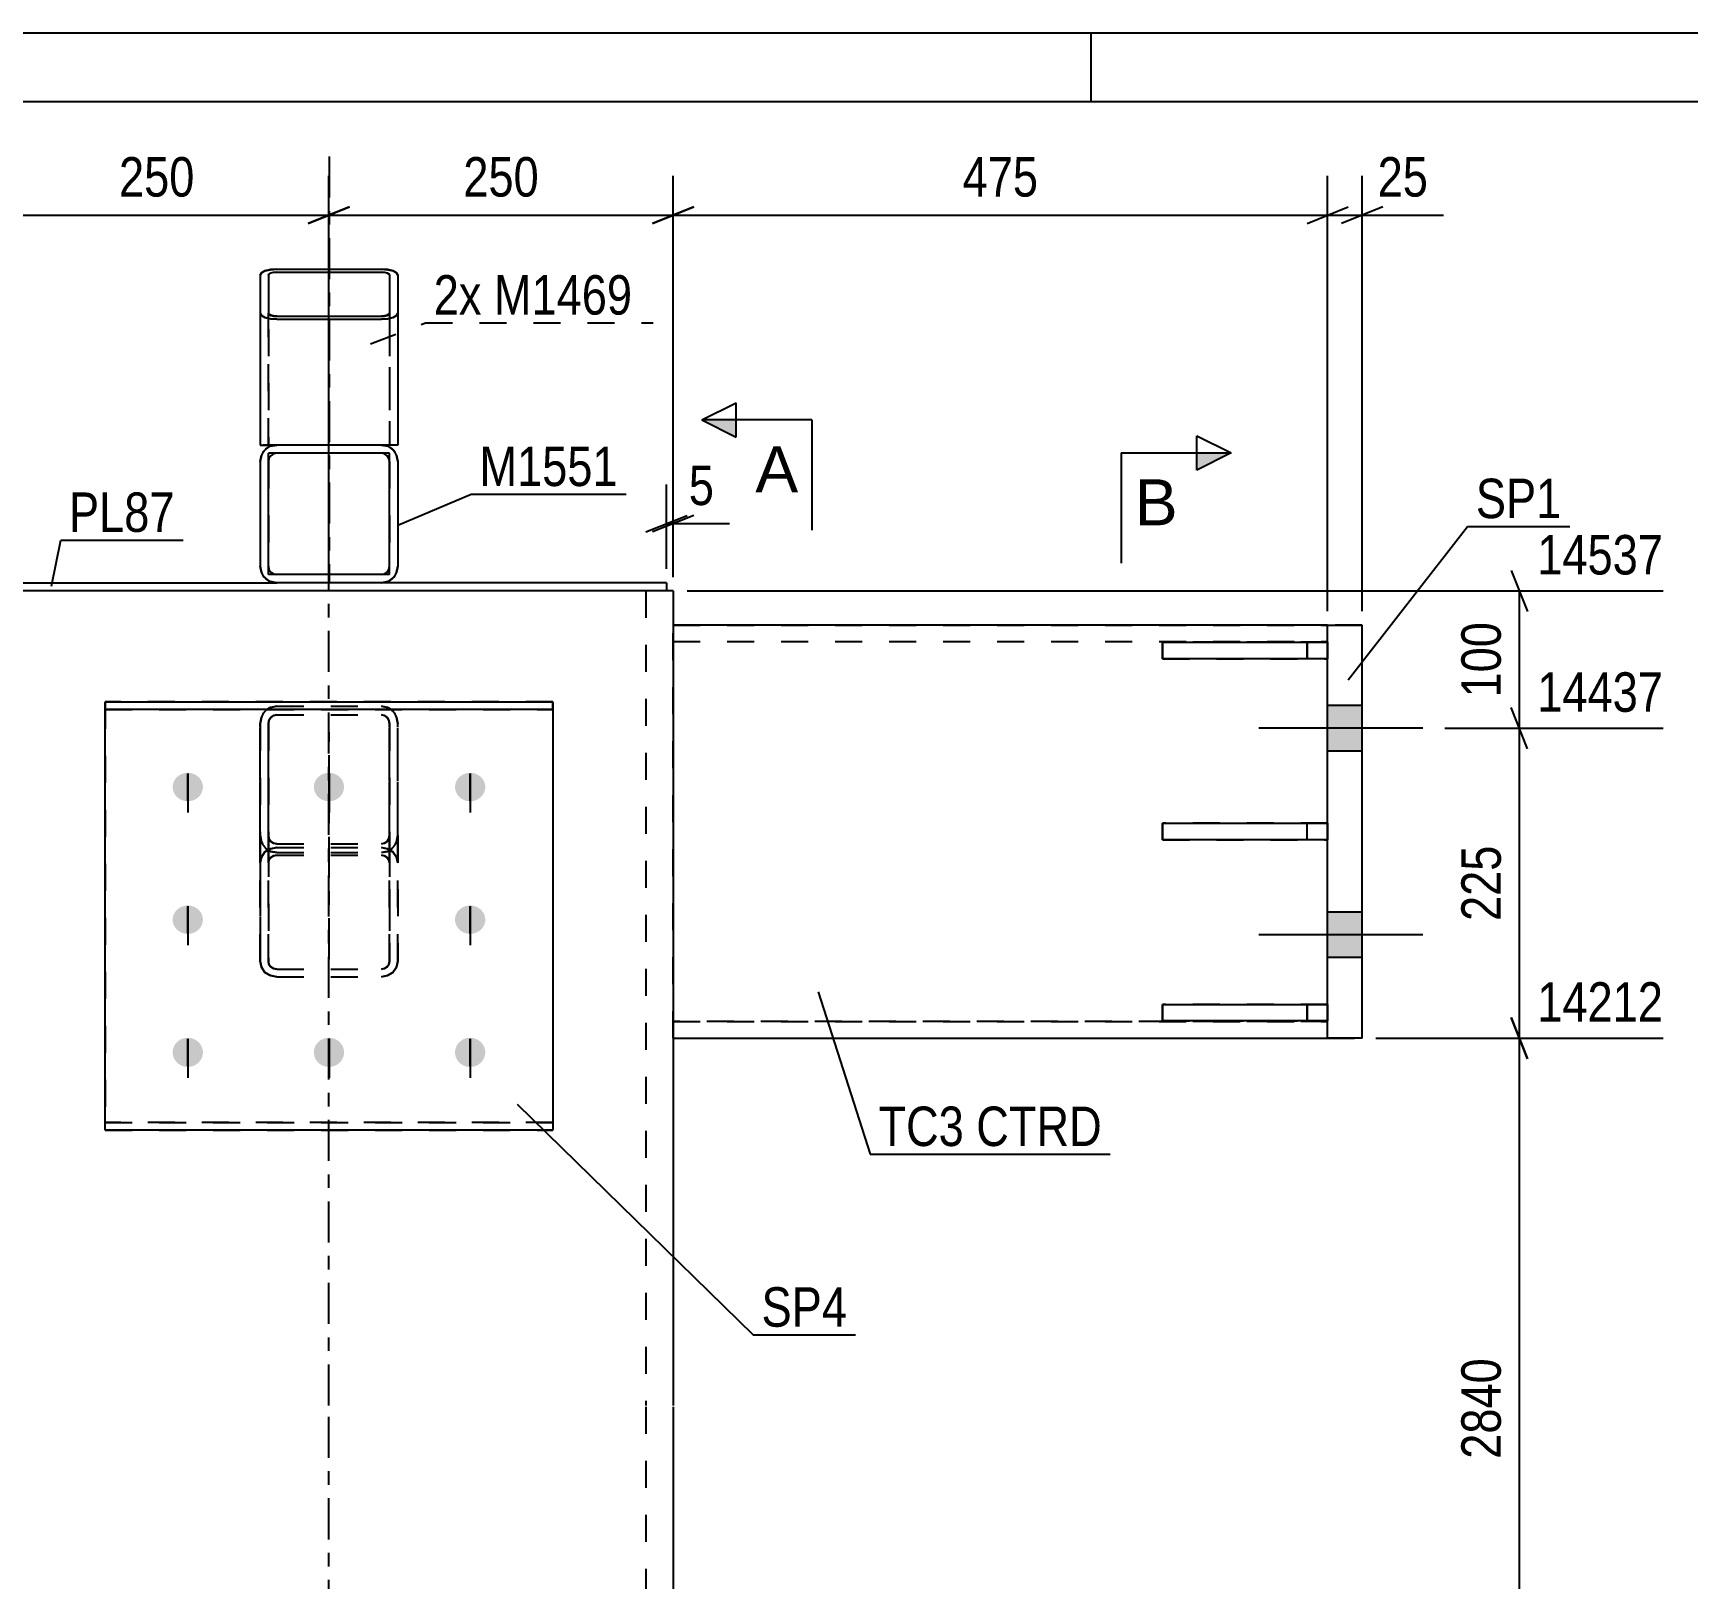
# Model space of a CAD drawing. Header units: millimetres. Extents: x 0 to 594, y 0 to 420.
# Drawn here: x 97.2 to 217.3, y 307.8 to 420 of the extents above; entities that cross this region are included whole.
import ezdxf

# ---------------------------------------------------------------- set-up
doc = ezdxf.new("R2010")
doc.units = ezdxf.units.MM
doc.linetypes.add('DXK_LINE_DOT2', pattern=[3.9198, 1.9599, -1.9599])
doc.linetypes.add('DXK_LINE_DOT3', pattern=[5.9187, 2.979, -0.9799, 0.9799, -0.9799])
doc.styles.add('Arial', font='arial.ttf', dxfattribs={"height": 0.2})
doc.styles.add('Arial Narrow', font='ARIALN.TTF', dxfattribs={"height": 0.2})

# ---------------------------------------------------------------- blocks, each defined once
blk = doc.blocks.new('Unknown-682013357-1131 - 22569')
at = {"color": 5, "linetype": 'Continuous'}
for p, q in [((594, 420), (0, 420)), ((174, 415), (174, 420)), ((589, 415), (5, 415))]:
    blk.add_line(p, q, dxfattribs=at)
blk = doc.blocks.new('Part-682013357-16520 - 4039')
at = {"color": 7, "linetype": 'DXK_LINE_DOT3'}
blk.add_line((118.68, 411.04), (118.68, 380.09), dxfattribs=at)
at = {"color": 7, "linetype": 'DXK_LINE_DOT2'}
for p, q in [((113.68, 402.42), (113.77, 402.59)), ((113.77, 402.59), (114.03, 402.73)), ((114.03, 402.73), (114.42, 402.82)), ((114.32, 402.5), (114.28, 402.42)), ((114.45, 402.57), (114.32, 402.5)), ((114.42, 402.82), (114.88, 402.86)), ((114.65, 402.62), (114.45, 402.57)), ((114.88, 402.64), (114.65, 402.62)), ((114.88, 402.86), (122.48, 402.86)), ((114.88, 402.64), (122.48, 402.64)), ((122.48, 402.86), (122.94, 402.82)), ((122.71, 402.62), (122.48, 402.64)), ((122.9, 402.57), (122.71, 402.62)), ((123.03, 402.5), (122.9, 402.57)), ((122.94, 402.82), (123.33, 402.73)), ((123.08, 402.42), (123.03, 402.5)), ((123.33, 402.73), (123.59, 402.59)), ((123.59, 402.59), (123.68, 402.42)), ((113.68, 402.42), (113.68, 390.09)), ((114.28, 402.42), (114.28, 390.09)), ((123.08, 402.42), (123.08, 390.09)), ((123.68, 402.42), (123.68, 390.09)), ((113.77, 399.49), (113.68, 399.65)), ((114.03, 399.35), (113.77, 399.49)), ((114.42, 399.25), (114.03, 399.35)), ((114.28, 399.65), (114.32, 399.57)), ((114.32, 399.57), (114.45, 399.5)), ((114.88, 399.22), (114.42, 399.25)), ((114.45, 399.5), (114.65, 399.45)), ((114.65, 399.45), (114.88, 399.44)), ((114.88, 399.44), (122.48, 399.44)), ((114.88, 399.22), (122.48, 399.22)), ((122.48, 399.44), (122.71, 399.45)), ((122.94, 399.25), (122.48, 399.22)), ((122.71, 399.45), (122.9, 399.5)), ((122.9, 399.5), (123.03, 399.57)), ((123.33, 399.35), (122.94, 399.25)), ((123.03, 399.57), (123.08, 399.65)), ((123.59, 399.49), (123.33, 399.35)), ((123.68, 399.65), (123.59, 399.49)), ((123.68, 390.09), (113.68, 390.09))]:
    blk.add_line(p, q, dxfattribs=at)
blk = doc.blocks.new('Bolt-682013357-4046 - 4039')
at = {"color": 1, "linetype": 'DXK_LINE_DOT2'}
for p, q in [((108.43, 364.26), (108.43, 367.1)), ((118.68, 364.26), (118.68, 367.1)), ((128.93, 364.26), (128.93, 367.1)), ((108.43, 354.63), (108.43, 357.47)), ((128.93, 354.63), (128.93, 357.47)), ((108.43, 345), (108.43, 347.84)), ((118.68, 345), (118.68, 347.84)), ((128.93, 345), (128.93, 347.84))]:
    blk.add_line(p, q, dxfattribs=at)
blk = doc.blocks.new('Bolt-682013357-4049 - 4039')
at = {"linetype": 'Continuous'}
for points in [[(191.18, 371.17), (191.18, 367.87), (193.68, 367.87), (193.68, 371.17)], [(191.18, 371.17), (191.18, 367.87), (193.68, 367.87), (193.68, 371.17)], [(191.18, 356.17), (191.18, 352.87), (193.68, 352.87), (193.68, 356.17)], [(191.18, 356.17), (191.18, 352.87), (193.68, 352.87), (193.68, 356.17)]]:
    blk.add_hatch(color=1, dxfattribs=at).paths.add_polyline_path(points)
at = {"color": 1, "linetype": 'Continuous'}
for p, q in [((193.68, 371.17), (191.18, 371.17)), ((193.68, 371.17), (191.18, 371.17)), ((198.08, 369.52), (186.18, 369.52)), ((198.08, 369.52), (186.18, 369.52)), ((193.68, 367.87), (191.18, 367.87)), ((193.68, 367.87), (191.18, 367.87)), ((193.68, 356.17), (191.18, 356.17)), ((193.68, 356.17), (191.18, 356.17)), ((198.08, 354.52), (186.18, 354.52)), ((198.08, 354.52), (186.18, 354.52)), ((193.68, 352.87), (191.18, 352.87)), ((193.68, 352.87), (191.18, 352.87))]:
    blk.add_line(p, q, dxfattribs=at)
blk = doc.blocks.new('Part-682013357-4107 - 4039')
at = {"color": 2, "linetype": 'Continuous'}
for p, q in [((94.17, 380.09), (114.88, 380.09)), ((94.17, 380.09), (94.17, 379.49)), ((143.17, 380.09), (122.48, 380.09)), ((143.17, 380.09), (143.17, 379.49)), ((94.17, 379.49), (95.85, 379.49)), ((143.17, 379.49), (141.5, 379.49))]:
    blk.add_line(p, q, dxfattribs=at)
at = {"color": 7, "linetype": 'DXK_LINE_DOT2'}
for p, q in [((122.48, 380.09), (114.88, 380.09)), ((141.5, 379.49), (95.85, 379.49))]:
    blk.add_line(p, q, dxfattribs=at)
blk = doc.blocks.new('Part-682013357-4067 - 4039')
at = {"color": 7, "linetype": 'DXK_LINE_DOT3'}
for p, q in [((118.67, 320.35), (118.67, 389.49)), ((118.67, 215.93), (118.67, 320.25))]:
    blk.add_line(p, q, dxfattribs=at)
at = {"color": 2, "linetype": 'Continuous'}
for p, q in [((141.5, 379.49), (95.85, 379.49)), ((143.67, 379.49), (143.17, 379.49)), ((143.67, 379.49), (143.67, 320.35)), ((143.67, 320.25), (143.67, 215.93))]:
    blk.add_line(p, q, dxfattribs=at)
at = {"color": 7, "linetype": 'DXK_LINE_DOT2'}
for p, q in [((143.17, 379.49), (141.09, 379.49)), ((141.67, 379.49), (141.67, 320.35)), ((141.67, 320.25), (141.67, 215.93))]:
    blk.add_line(p, q, dxfattribs=at)
blk = doc.blocks.new('Part-682013357-4085 - 4039')
at = {"color": 7, "linetype": 'DXK_LINE_DOT2'}
for p, q in [((191.18, 349.47), (179.18, 349.47)), ((179.18, 349.47), (179.18, 348.27)), ((189.68, 349.47), (189.68, 348.27)), ((191.18, 348.27), (191.18, 349.47)), ((179.18, 348.27), (191.18, 348.27))]:
    blk.add_line(p, q, dxfattribs=at)
blk = doc.blocks.new('Part-682013357-4086 - 4039')
at = {"color": 7, "linetype": 'DXK_LINE_DOT2'}
for p, q in [((191.18, 375.77), (179.18, 375.77)), ((179.18, 375.77), (179.18, 374.57)), ((189.68, 375.77), (189.68, 374.57)), ((191.18, 374.57), (191.18, 375.77)), ((179.18, 374.57), (191.18, 374.57))]:
    blk.add_line(p, q, dxfattribs=at)
blk = doc.blocks.new('Part-682013357-4087 - 4039')
at = {"color": 7, "linetype": 'DXK_LINE_DOT2'}
for p, q in [((191.18, 362.62), (179.18, 362.62)), ((179.18, 362.62), (179.18, 361.42)), ((189.68, 361.42), (189.68, 362.62)), ((191.18, 361.42), (191.18, 362.62)), ((179.18, 361.42), (191.18, 361.42))]:
    blk.add_line(p, q, dxfattribs=at)
blk = doc.blocks.new('Part-682013357-4088 - 4039')
at = {"color": 2, "linetype": 'Continuous'}
for p, q in [((179.18, 349.47), (191.18, 349.47)), ((179.18, 348.27), (179.18, 349.47)), ((191.18, 349.47), (191.18, 348.27)), ((191.18, 348.27), (179.18, 348.27))]:
    blk.add_line(p, q, dxfattribs=at)
at = {"color": 7, "linetype": 'DXK_LINE_DOT2'}
blk.add_line((189.68, 348.27), (189.68, 349.47), dxfattribs=at)
blk = doc.blocks.new('Part-682013357-4089 - 4039')
at = {"color": 2, "linetype": 'Continuous'}
for p, q in [((179.18, 375.77), (191.18, 375.77)), ((179.18, 374.57), (179.18, 375.77)), ((191.18, 375.77), (191.18, 374.57)), ((191.18, 374.57), (179.18, 374.57))]:
    blk.add_line(p, q, dxfattribs=at)
at = {"color": 7, "linetype": 'DXK_LINE_DOT2'}
blk.add_line((189.68, 374.57), (189.68, 375.77), dxfattribs=at)
blk = doc.blocks.new('Part-682013357-4090 - 4039')
at = {"color": 2, "linetype": 'Continuous'}
for p, q in [((179.18, 362.62), (191.18, 362.62)), ((179.18, 361.42), (179.18, 362.62)), ((191.18, 362.62), (191.18, 361.42)), ((191.18, 361.42), (179.18, 361.42))]:
    blk.add_line(p, q, dxfattribs=at)
at = {"color": 7, "linetype": 'DXK_LINE_DOT2'}
blk.add_line((189.68, 361.42), (189.68, 362.62), dxfattribs=at)
blk = doc.blocks.new('Part-682013357-4142 - 4039')
at = {"color": 2, "linetype": 'Continuous'}
for p, q in [((191.18, 347.02), (191.18, 377.02)), ((191.18, 377.02), (193.68, 377.02)), ((193.68, 347.02), (193.68, 377.02)), ((193.68, 347.02), (191.18, 347.02)), ((191.18, 347.02), (191.18, 347.02)), ((193.68, 347.02), (193.68, 347.02))]:
    blk.add_line(p, q, dxfattribs=at)
at = {"color": 7, "linetype": 'DXK_LINE_DOT2'}
for p, q in [((193.68, 377.02), (191.18, 377.02)), ((191.18, 347.02), (193.68, 347.02)), ((191.18, 347.02), (191.18, 347.02)), ((193.68, 347.02), (193.68, 347.02))]:
    blk.add_line(p, q, dxfattribs=at)
blk = doc.blocks.new('Part-682013357-4100 - 4039')
at = {"color": 7, "linetype": 'DXK_LINE_DOT2'}
for p, q in [((134.93, 371.44), (102.43, 371.44)), ((102.43, 371.44), (102.43, 370.89)), ((102.43, 371.44), (102.43, 340.35)), ((134.93, 370.89), (134.93, 371.44)), ((134.93, 371.44), (134.93, 340.35)), ((102.43, 370.89), (134.93, 370.89)), ((102.43, 340.9), (134.93, 340.9)), ((102.43, 340.35), (134.93, 340.35))]:
    blk.add_line(p, q, dxfattribs=at)
blk = doc.blocks.new('Part-682013357-4102 - 4039')
at = {"color": 7, "linetype": 'DXK_LINE_DOT2'}
for p, q in [((113.77, 370.34), (113.68, 369.85)), ((114.28, 369.85), (114.32, 370.09)), ((114.32, 370.09), (114.45, 370.3)), ((114.88, 371.13), (114.42, 371.03)), ((114.45, 370.3), (114.65, 370.44)), ((114.65, 370.44), (114.88, 370.49)), ((114.88, 371.13), (122.48, 371.13)), ((114.88, 370.49), (122.48, 370.49)), ((122.93, 371.03), (122.48, 371.13)), ((122.48, 370.49), (122.71, 370.44)), ((122.71, 370.44), (122.9, 370.3)), ((122.9, 370.3), (123.03, 370.09)), ((123.03, 370.09), (123.08, 369.85)), ((123.68, 369.85), (123.58, 370.34)), ((113.68, 359.74), (113.68, 369.85)), ((113.68, 369.85), (113.68, 361.76)), ((114.28, 360.69), (114.28, 369.85)), ((114.28, 361.76), (114.28, 369.85)), ((123.08, 361.76), (123.08, 369.85)), ((123.08, 361.76), (123.08, 369.85)), ((123.68, 359.74), (123.68, 369.85)), ((123.68, 361.76), (123.68, 369.85)), ((113.68, 361.76), (113.68, 352.6)), ((113.68, 361.76), (113.77, 361.27)), ((114.28, 352.6), (114.28, 361.76)), ((114.32, 361.52), (114.28, 361.76)), ((123.08, 361.76), (123.03, 361.52)), ((123.08, 361.76), (123.08, 352.6)), ((123.08, 352.6), (123.08, 361.76)), ((123.58, 361.27), (123.68, 361.76)), ((123.68, 352.6), (123.68, 361.76)), ((113.77, 360.17), (114.03, 360.54)), ((114.03, 360.54), (114.42, 360.78)), ((114.28, 360.69), (114.28, 352.6)), ((114.45, 361.31), (114.32, 361.52)), ((114.42, 360.78), (114.88, 360.87)), ((114.42, 360.58), (114.88, 360.49)), ((114.65, 361.17), (114.45, 361.31)), ((114.88, 361.12), (114.65, 361.17)), ((114.88, 361.12), (122.48, 361.12)), ((114.88, 360.87), (122.48, 360.87)), ((114.88, 360.49), (122.48, 360.49)), ((122.71, 361.17), (122.48, 361.12)), ((122.48, 360.87), (122.93, 360.78)), ((122.48, 360.49), (122.93, 360.58)), ((122.9, 361.31), (122.71, 361.17)), ((123.03, 361.52), (122.9, 361.31)), ((122.93, 360.78), (123.32, 360.54)), ((123.32, 360.54), (123.58, 360.17)), ((113.68, 359.74), (113.77, 360.17)), ((113.68, 352.6), (113.68, 359.74)), ((114.32, 359.95), (114.28, 359.74)), ((114.45, 360.14), (114.32, 359.95)), ((114.65, 360.26), (114.45, 360.14)), ((114.88, 360.3), (114.65, 360.26)), ((114.88, 360.3), (122.48, 360.3)), ((122.71, 360.26), (122.48, 360.3)), ((122.9, 360.14), (122.71, 360.26)), ((123.03, 359.95), (122.9, 360.14)), ((123.08, 359.74), (123.03, 359.95)), ((123.58, 360.17), (123.68, 359.74)), ((123.68, 352.6), (123.68, 359.74)), ((113.77, 352.17), (113.68, 352.6)), ((114.03, 351.8), (113.77, 352.17)), ((114.28, 352.6), (114.32, 352.38)), ((114.32, 352.38), (114.45, 352.2)), ((114.45, 352.2), (114.65, 352.08)), ((114.65, 352.08), (114.88, 352.03)), ((114.88, 352.03), (122.48, 352.03)), ((122.48, 352.03), (122.71, 352.08)), ((122.71, 352.08), (122.9, 352.2)), ((122.9, 352.2), (123.03, 352.38)), ((123.03, 352.38), (123.08, 352.6)), ((123.58, 352.17), (123.32, 351.8)), ((123.68, 352.6), (123.58, 352.17)), ((114.42, 351.56), (114.03, 351.8)), ((114.88, 351.47), (114.42, 351.56)), ((114.88, 351.47), (122.48, 351.47)), ((122.93, 351.56), (122.48, 351.47)), ((123.32, 351.8), (122.93, 351.56))]:
    blk.add_line(p, q, dxfattribs=at)
at = {"color": 7, "linetype": 'DXK_LINE_DOT3'}
blk.add_line((118.68, 352.75), (118.68, 369.23), dxfattribs=at)
at = {"color": 7, "linetype": 'DXK_LINE_DOT2'}
for centre, start, end in [((114.93, 369.9), 114.3199, 159.2417), ((122.42, 369.9), 20.7583, 65.68), ((114.93, 361.71), 200.7583, 245.68), ((122.42, 361.71), 294.3199, 339.2417)]:
    blk.add_arc(centre, 1.24, start, end, dxfattribs=at)
blk = doc.blocks.new('Part-682013357-16522 - 4039')
at = {"color": 2, "linetype": 'Continuous'}
for p, q in [((113.77, 389.35), (113.68, 388.89)), ((114.88, 390.09), (114.42, 390)), ((122.48, 390.09), (114.88, 390.09)), ((122.94, 390), (122.48, 390.09)), ((123.68, 388.89), (123.59, 389.35)), ((113.68, 388.89), (113.68, 381.29)), ((123.68, 388.89), (123.68, 381.29)), ((113.68, 381.29), (113.77, 380.83)), ((123.59, 380.83), (123.68, 381.29)), ((114.42, 380.18), (114.88, 380.09)), ((122.48, 380.09), (114.88, 380.09)), ((122.48, 380.09), (122.94, 380.18))]:
    blk.add_line(p, q, dxfattribs=at)
at = {"color": 7, "linetype": 'DXK_LINE_DOT2'}
for p, q in [((113.68, 388.89), (113.77, 389.35)), ((114.45, 389.31), (114.32, 389.12)), ((114.42, 390), (114.88, 390.09)), ((114.65, 389.44), (114.45, 389.31)), ((114.88, 389.49), (114.65, 389.44)), ((122.48, 389.49), (114.88, 389.49)), ((122.48, 390.09), (122.94, 390)), ((122.71, 389.44), (122.48, 389.49)), ((122.9, 389.31), (122.71, 389.44)), ((123.03, 389.12), (122.9, 389.31)), ((123.59, 389.35), (123.68, 388.89)), ((114.32, 389.12), (114.28, 388.89)), ((114.28, 388.89), (114.28, 381.29)), ((123.08, 388.89), (123.03, 389.12)), ((123.08, 388.89), (123.08, 381.29)), ((113.77, 380.83), (113.68, 381.29)), ((114.28, 381.29), (114.32, 381.06)), ((114.32, 381.06), (114.45, 380.86)), ((114.45, 380.86), (114.65, 380.73)), ((122.71, 380.73), (122.9, 380.86)), ((122.9, 380.86), (123.03, 381.06)), ((123.03, 381.06), (123.08, 381.29)), ((123.68, 381.29), (123.59, 380.83)), ((114.88, 380.09), (114.42, 380.18)), ((114.65, 380.73), (114.88, 380.69)), ((122.48, 380.69), (114.88, 380.69)), ((122.48, 380.69), (122.71, 380.73)), ((122.94, 380.18), (122.48, 380.09))]:
    blk.add_line(p, q, dxfattribs=at)
at = {"color": 7, "linetype": 'DXK_LINE_DOT3'}
blk.add_line((118.68, 385.09), (118.68, 385.09), dxfattribs=at)
at = {"color": 2, "linetype": 'Continuous'}
for centre, start, end in [((114.88, 388.89), 112.5, 157.5), ((122.48, 388.89), 22.5, 67.5), ((114.88, 381.29), 202.5, 247.5), ((122.48, 381.29), 292.5, 337.5)]:
    blk.add_arc(centre, 1.2, start, end, dxfattribs=at)
at = {"color": 7, "linetype": 'DXK_LINE_DOT2'}
for centre, start, end in [((114.88, 388.89), 112.5, 157.5), ((122.48, 388.89), 22.5, 67.5), ((114.88, 381.29), 202.5, 247.5), ((122.48, 381.29), 292.5, 337.5)]:
    blk.add_arc(centre, 1.2, start, end, dxfattribs=at)
blk = doc.blocks.new('Part-682013357-4216 - 4039')
at = {"color": 2, "linetype": 'Continuous'}
for p, q in [((191.18, 377.02), (143.67, 377.02)), ((143.67, 347.02), (191.18, 347.02))]:
    blk.add_line(p, q, dxfattribs=at)
at = {"color": 7, "linetype": 'DXK_LINE_DOT2'}
for p, q in [((143.67, 347.02), (143.67, 377.02)), ((143.67, 377.02), (191.18, 377.02)), ((191.18, 347.02), (191.18, 377.02)), ((143.67, 375.82), (191.18, 375.82)), ((143.67, 375.82), (191.18, 375.82)), ((143.67, 348.22), (191.18, 348.22)), ((191.18, 348.22), (143.67, 348.22)), ((143.67, 347.02), (143.67, 347.02)), ((143.67, 347.02), (191.18, 347.02)), ((191.18, 347.02), (191.18, 347.02))]:
    blk.add_line(p, q, dxfattribs=at)
blk = doc.blocks.new('Part-682013357-4241 - 4039')
at = {"color": 7, "linetype": 'DXK_LINE_DOT2'}
for p, q in [((113.68, 369.85), (113.77, 370.34)), ((114.32, 370.1), (114.28, 369.85)), ((114.45, 370.3), (114.32, 370.1)), ((114.42, 371.03), (114.88, 371.13)), ((114.65, 370.44), (114.45, 370.3)), ((114.88, 370.49), (114.65, 370.44)), ((114.88, 371.13), (122.48, 371.13)), ((114.88, 370.49), (122.48, 370.49)), ((122.48, 371.13), (122.93, 371.03)), ((122.7, 370.44), (122.48, 370.49)), ((122.9, 370.3), (122.7, 370.44)), ((123.03, 370.1), (122.9, 370.3)), ((123.08, 369.85), (123.03, 370.1)), ((123.58, 370.34), (123.68, 369.85)), ((113.68, 361.76), (113.68, 369.85)), ((113.68, 369.85), (113.68, 359.74)), ((114.28, 369.85), (114.28, 360.69)), ((114.28, 359.74), (114.28, 369.85)), ((123.08, 369.85), (123.08, 360.69)), ((123.08, 359.74), (123.08, 369.85)), ((123.68, 361.76), (123.68, 369.85)), ((123.68, 359.74), (123.68, 369.85)), ((113.68, 352.6), (113.68, 361.76)), ((113.77, 361.28), (113.68, 361.76)), ((114.28, 361.76), (114.32, 361.52)), ((123.03, 361.52), (123.08, 361.76)), ((123.68, 361.76), (123.58, 361.28)), ((123.68, 361.76), (123.68, 352.6)), ((114.03, 360.54), (113.77, 360.17)), ((114.42, 360.78), (114.03, 360.54)), ((114.28, 360.69), (114.28, 352.6)), ((114.32, 361.52), (114.45, 361.31)), ((114.88, 360.87), (114.42, 360.78)), ((114.88, 360.49), (114.42, 360.58)), ((114.45, 361.31), (114.65, 361.17)), ((114.65, 361.17), (114.88, 361.13)), ((114.88, 361.13), (122.48, 361.13)), ((114.88, 360.87), (122.48, 360.87)), ((114.88, 360.49), (122.48, 360.49)), ((122.48, 361.13), (122.7, 361.17)), ((122.93, 360.78), (122.48, 360.87)), ((122.93, 360.58), (122.48, 360.49)), ((122.7, 361.17), (122.9, 361.31)), ((122.9, 361.31), (123.03, 361.52)), ((123.32, 360.54), (122.93, 360.78)), ((123.08, 360.69), (123.08, 352.6)), ((123.58, 360.17), (123.32, 360.54)), ((113.77, 360.17), (113.68, 359.74)), ((113.68, 359.74), (113.68, 352.6)), ((114.28, 359.74), (114.32, 359.96)), ((114.28, 352.6), (114.28, 359.74)), ((114.32, 359.96), (114.45, 360.14)), ((114.45, 360.14), (114.65, 360.26)), ((114.65, 360.26), (114.88, 360.3)), ((114.88, 360.3), (122.48, 360.3)), ((122.48, 360.3), (122.7, 360.26)), ((122.7, 360.26), (122.9, 360.14)), ((122.9, 360.14), (123.03, 359.96)), ((123.03, 359.96), (123.08, 359.74)), ((123.08, 352.6), (123.08, 359.74)), ((123.68, 359.74), (123.58, 360.17)), ((123.68, 352.6), (123.68, 359.74)), ((113.68, 352.6), (113.77, 352.17)), ((113.77, 352.17), (114.03, 351.8)), ((114.32, 352.38), (114.28, 352.6)), ((114.45, 352.2), (114.32, 352.38)), ((114.65, 352.08), (114.45, 352.2)), ((114.88, 352.04), (114.65, 352.08)), ((114.88, 352.04), (122.48, 352.04)), ((122.7, 352.08), (122.48, 352.04)), ((122.9, 352.2), (122.7, 352.08)), ((123.03, 352.38), (122.9, 352.2)), ((123.08, 352.6), (123.03, 352.38)), ((123.32, 351.8), (123.58, 352.17)), ((123.58, 352.17), (123.68, 352.6)), ((114.03, 351.8), (114.42, 351.56)), ((114.42, 351.56), (114.88, 351.47)), ((114.88, 351.47), (122.48, 351.47)), ((122.48, 351.47), (122.93, 351.56)), ((122.93, 351.56), (123.32, 351.8))]:
    blk.add_line(p, q, dxfattribs=at)
for centre, start, end in [((114.93, 369.9), 114.32, 159.2417), ((122.42, 369.9), 20.7583, 65.6801), ((114.93, 361.72), 200.7583, 245.6801), ((122.42, 361.72), 294.32, 339.2417)]:
    blk.add_arc(centre, 1.24, start, end, dxfattribs=at)
blk = doc.blocks.new('Part-682013357-4259 - 4039')
at = {"color": 2, "linetype": 'Continuous'}
for p, q in [((102.43, 371.44), (134.93, 371.44)), ((102.43, 370.89), (102.43, 371.44)), ((134.93, 371.44), (134.93, 370.89)), ((134.93, 370.89), (102.43, 370.89)), ((102.43, 340.35), (102.43, 370.89)), ((134.93, 370.89), (134.93, 340.35)), ((134.93, 340.35), (102.43, 340.35))]:
    blk.add_line(p, q, dxfattribs=at)
at = {"color": 7, "linetype": 'DXK_LINE_DOT2'}
blk.add_line((134.93, 340.9), (102.43, 340.9), dxfattribs=at)
blk = doc.blocks.new('Bolt-682013357-4260 - 4039')
at = {"linetype": 'Continuous'}
for points in [[(108.43, 366.29), (108.65, 366.27), (108.87, 366.2), (109.07, 366.09), (109.24, 365.95), (109.38, 365.77), (109.47, 365.57), (109.52, 365.36), (109.52, 365.15), (109.47, 364.94), (109.38, 364.74), (109.24, 364.56), (109.07, 364.42), (108.87, 364.31), (108.65, 364.24), (108.43, 364.22), (108.2, 364.24), (107.98, 364.31), (107.78, 364.42), (107.61, 364.56), (107.47, 364.74), (107.38, 364.94), (107.33, 365.15), (107.33, 365.36), (107.38, 365.57), (107.47, 365.77), (107.61, 365.95), (107.78, 366.09), (107.98, 366.2), (108.2, 366.27)], [(118.68, 366.29), (118.9, 366.27), (119.12, 366.2), (119.32, 366.09), (119.49, 365.95), (119.63, 365.77), (119.72, 365.57), (119.77, 365.36), (119.77, 365.15), (119.72, 364.94), (119.63, 364.74), (119.49, 364.56), (119.32, 364.42), (119.12, 364.31), (118.9, 364.24), (118.68, 364.22), (118.45, 364.24), (118.23, 364.31), (118.03, 364.42), (117.86, 364.56), (117.72, 364.74), (117.63, 364.94), (117.58, 365.15), (117.58, 365.36), (117.63, 365.57), (117.72, 365.77), (117.86, 365.95), (118.03, 366.09), (118.23, 366.2), (118.45, 366.27)], [(128.93, 366.29), (129.15, 366.27), (129.37, 366.2), (129.57, 366.09), (129.74, 365.95), (129.88, 365.77), (129.97, 365.57), (130.02, 365.36), (130.02, 365.15), (129.97, 364.94), (129.88, 364.74), (129.74, 364.56), (129.57, 364.42), (129.37, 364.31), (129.15, 364.24), (128.93, 364.22), (128.7, 364.24), (128.48, 364.31), (128.28, 364.42), (128.11, 364.56), (127.97, 364.74), (127.88, 364.94), (127.83, 365.15), (127.83, 365.36), (127.88, 365.57), (127.97, 365.77), (128.11, 365.95), (128.28, 366.09), (128.48, 366.2), (128.7, 366.27)], [(108.43, 356.66), (108.65, 356.63), (108.87, 356.57), (109.07, 356.46), (109.24, 356.31), (109.38, 356.14), (109.47, 355.94), (109.52, 355.73), (109.52, 355.51), (109.47, 355.3), (109.38, 355.11), (109.24, 354.93), (109.07, 354.79), (108.87, 354.68), (108.65, 354.61), (108.43, 354.59), (108.2, 354.61), (107.98, 354.68), (107.78, 354.79), (107.61, 354.93), (107.47, 355.11), (107.38, 355.3), (107.33, 355.51), (107.33, 355.73), (107.38, 355.94), (107.47, 356.14), (107.61, 356.31), (107.78, 356.46), (107.98, 356.57), (108.2, 356.63)], [(128.93, 356.66), (129.15, 356.63), (129.37, 356.57), (129.57, 356.46), (129.74, 356.31), (129.88, 356.14), (129.97, 355.94), (130.02, 355.73), (130.02, 355.51), (129.97, 355.3), (129.88, 355.11), (129.74, 354.93), (129.57, 354.79), (129.37, 354.68), (129.15, 354.61), (128.93, 354.59), (128.7, 354.61), (128.48, 354.68), (128.28, 354.79), (128.11, 354.93), (127.97, 355.11), (127.88, 355.3), (127.83, 355.51), (127.83, 355.73), (127.88, 355.94), (127.97, 356.14), (128.11, 356.31), (128.28, 356.46), (128.48, 356.57), (128.7, 356.63)], [(108.43, 347.05), (108.65, 347.03), (108.87, 346.96), (109.07, 346.85), (109.24, 346.7), (109.38, 346.52), (109.47, 346.32), (109.52, 346.1), (109.52, 345.88), (109.47, 345.66), (109.38, 345.46), (109.24, 345.28), (109.07, 345.13), (108.87, 345.02), (108.65, 344.95), (108.43, 344.93), (108.2, 344.95), (107.98, 345.02), (107.78, 345.13), (107.61, 345.28), (107.47, 345.46), (107.38, 345.66), (107.33, 345.88), (107.33, 346.1), (107.38, 346.32), (107.47, 346.52), (107.61, 346.7), (107.78, 346.85), (107.98, 346.96), (108.2, 347.03)], [(118.68, 347.05), (118.9, 347.03), (119.12, 346.96), (119.32, 346.85), (119.49, 346.7), (119.63, 346.52), (119.72, 346.32), (119.77, 346.1), (119.77, 345.88), (119.72, 345.66), (119.63, 345.46), (119.49, 345.28), (119.32, 345.13), (119.12, 345.02), (118.9, 344.95), (118.68, 344.93), (118.45, 344.95), (118.23, 345.02), (118.03, 345.13), (117.86, 345.28), (117.72, 345.46), (117.63, 345.66), (117.58, 345.88), (117.58, 346.1), (117.63, 346.32), (117.72, 346.52), (117.86, 346.7), (118.03, 346.85), (118.23, 346.96), (118.45, 347.03)], [(128.93, 347.05), (129.15, 347.03), (129.37, 346.96), (129.57, 346.85), (129.74, 346.7), (129.88, 346.52), (129.97, 346.32), (130.02, 346.1), (130.02, 345.88), (129.97, 345.66), (129.88, 345.46), (129.74, 345.28), (129.57, 345.13), (129.37, 345.02), (129.15, 344.95), (128.93, 344.93), (128.7, 344.95), (128.48, 345.02), (128.28, 345.13), (128.11, 345.28), (127.97, 345.46), (127.88, 345.66), (127.83, 345.88), (127.83, 346.1), (127.88, 346.32), (127.97, 346.52), (128.11, 346.7), (128.28, 346.85), (128.48, 346.96), (128.7, 347.03)]]:
    blk.add_hatch(color=1, dxfattribs=at).paths.add_polyline_path(points)
at = {"color": 1, "linetype": 'Continuous'}
for p, q in [((108.43, 366.25), (108.43, 363.41)), ((118.68, 366.25), (118.68, 363.41)), ((128.93, 366.25), (128.93, 363.41)), ((108.43, 356.61), (108.43, 353.78)), ((128.93, 356.61), (128.93, 353.78)), ((108.43, 346.98), (108.43, 344.14)), ((118.68, 346.98), (118.68, 344.14)), ((128.93, 346.98), (128.93, 344.14))]:
    blk.add_line(p, q, dxfattribs=at)
blk = doc.blocks.new('Part-682013357-16521 - 4039')
at = {"color": 2, "linetype": 'Continuous'}
for p, q in [((113.77, 402.59), (113.68, 402.43)), ((114.03, 402.73), (113.77, 402.59)), ((114.42, 402.83), (114.03, 402.73)), ((114.28, 402.43), (114.32, 402.51)), ((114.32, 402.51), (114.45, 402.58)), ((114.88, 402.86), (114.42, 402.83)), ((114.45, 402.58), (114.65, 402.63)), ((114.65, 402.63), (114.88, 402.64)), ((114.88, 402.86), (122.48, 402.86)), ((114.88, 402.64), (122.48, 402.64)), ((122.94, 402.83), (122.48, 402.86)), ((122.48, 402.64), (122.71, 402.63)), ((122.71, 402.63), (122.9, 402.58)), ((122.9, 402.58), (123.03, 402.51)), ((123.33, 402.73), (122.94, 402.83)), ((123.03, 402.51), (123.08, 402.43)), ((123.59, 402.59), (123.33, 402.73)), ((123.68, 402.43), (123.59, 402.59)), ((113.68, 402.43), (113.68, 390.09)), ((114.28, 402.43), (114.28, 399.66)), ((123.08, 402.43), (123.08, 399.66)), ((123.68, 402.43), (123.68, 390.09)), ((113.68, 399.66), (113.77, 399.49)), ((113.77, 399.49), (114.03, 399.35)), ((114.03, 399.35), (114.42, 399.26)), ((114.32, 399.58), (114.28, 399.66)), ((114.45, 399.51), (114.32, 399.58)), ((114.42, 399.26), (114.88, 399.22)), ((114.65, 399.46), (114.45, 399.51)), ((114.88, 399.44), (114.65, 399.46)), ((114.88, 399.44), (122.48, 399.44)), ((114.88, 399.22), (122.48, 399.22)), ((122.71, 399.46), (122.48, 399.44)), ((122.48, 399.22), (122.94, 399.26)), ((122.9, 399.51), (122.71, 399.46)), ((123.03, 399.58), (122.9, 399.51)), ((122.94, 399.26), (123.33, 399.35)), ((123.08, 399.66), (123.03, 399.58)), ((123.33, 399.35), (123.59, 399.49)), ((123.59, 399.49), (123.68, 399.66)), ((113.68, 390.09), (114.88, 390.09)), ((123.68, 390.09), (122.48, 390.09))]:
    blk.add_line(p, q, dxfattribs=at)
at = {"color": 7, "linetype": 'DXK_LINE_DOT2'}
for p, q in [((114.28, 390.09), (114.28, 399.66)), ((123.08, 399.66), (123.08, 390.09)), ((113.68, 390.09), (113.77, 390.09)), ((113.77, 390.09), (114.03, 390.09)), ((122.48, 390.09), (114.88, 390.09))]:
    blk.add_line(p, q, dxfattribs=at)
blk = doc.blocks.new('Part-682013357-16523 - 4039')
at = {"color": 7, "linetype": 'DXK_LINE_DOT2'}
for p, q in [((114.28, 380.69), (114.28, 389.49)), ((123.08, 389.49), (114.28, 389.49)), ((123.08, 380.69), (123.08, 389.49)), ((123.08, 380.69), (114.28, 380.69))]:
    blk.add_line(p, q, dxfattribs=at)
blk = doc.blocks.new('Part-682013357-16524 - 4039')
at = {"color": 2, "linetype": 'Continuous'}
for p, q in [((114.28, 380.69), (114.28, 389.49)), ((123.08, 389.49), (114.28, 389.49)), ((123.08, 380.69), (123.08, 389.49)), ((123.08, 380.69), (114.28, 380.69))]:
    blk.add_line(p, q, dxfattribs=at)
blk = doc.blocks.new('StraightDimension-682013357-4364 - 4039')
at = {"color": 7, "linetype": 'Continuous'}
for p, q in [((143.67, 380.49), (143.67, 409.63)), ((191.18, 378.02), (191.18, 409.63)), ((145.17, 407.38), (142.17, 406.18)), ((189.68, 406.18), (192.68, 407.38)), ((143.67, 406.78), (191.18, 406.78))]:
    blk.add_line(p, q, dxfattribs=at)
at = {"color": 0}
blk.add_wipeout([(170.77, 407.53), (170.77, 411.73), (164.08, 411.73), (164.08, 407.53)], dxfattribs=at)
at = {"color": 3, "style": 'Arial Narrow'}
blk.add_text('475', height=2.863, dxfattribs=at).set_placement((164.68, 408.13))
blk = doc.blocks.new('StraightDimension-682013357-4356 - 4039')
at = {"color": 7, "linetype": 'Continuous'}
for p, q in [((191.18, 378.02), (191.18, 409.63)), ((193.68, 378.02), (193.68, 409.63)), ((189.68, 406.18), (192.68, 407.38)), ((195.18, 407.38), (192.18, 406.18)), ((191.18, 406.78), (193.68, 406.78)), ((193.68, 406.78), (199.59, 406.78)), ((193.68, 406.78), (199.59, 406.78))]:
    blk.add_line(p, q, dxfattribs=at)
at = {"color": 0}
blk.add_wipeout([(199.06, 407.53), (199.06, 411.73), (194.21, 411.73), (194.21, 407.53)], dxfattribs=at)
at = {"color": 3, "style": 'Arial Narrow'}
blk.add_text('25', height=2.863, dxfattribs=at).set_placement((194.81, 408.13))
blk = doc.blocks.new('StraightDimension-682013357-4372 - 4039')
at = {"color": 7, "linetype": 'Continuous'}
for p, q in [((118.67, 381.09), (118.67, 409.63)), ((143.67, 380.49), (143.67, 409.63)), ((120.17, 407.38), (117.17, 406.18)), ((142.17, 406.18), (145.17, 407.38)), ((118.67, 406.78), (143.67, 406.78))]:
    blk.add_line(p, q, dxfattribs=at)
at = {"color": 0}
blk.add_wipeout([(134.52, 407.53), (134.52, 411.73), (127.83, 411.73), (127.83, 407.53)], dxfattribs=at)
at = {"color": 3, "style": 'Arial Narrow'}
blk.add_text('250', height=2.863, dxfattribs=at).set_placement((128.43, 408.13))
blk = doc.blocks.new('StraightDimension-682013357-4380 - 4039')
at = {"color": 7, "linetype": 'Continuous'}
for p, q in [((93.67, 380.49), (93.67, 409.63)), ((118.67, 381.09), (118.67, 409.63)), ((95.17, 407.38), (92.17, 406.18)), ((117.17, 406.18), (120.17, 407.38)), ((93.67, 406.78), (118.67, 406.78))]:
    blk.add_line(p, q, dxfattribs=at)
at = {"color": 0}
blk.add_wipeout([(109.52, 407.53), (109.52, 411.73), (102.83, 411.73), (102.83, 407.53)], dxfattribs=at)
at = {"color": 3, "style": 'Arial Narrow'}
blk.add_text('250', height=2.863, dxfattribs=at).set_placement((103.43, 408.13))
blk = doc.blocks.new('StraightDimension-682013357-4534 - 4039')
at = {"color": 7, "linetype": 'Continuous'}
for p, q in [((143.17, 381.09), (143.17, 387.23)), ((143.67, 380.49), (143.67, 387.23)), ((141.67, 383.78), (144.67, 384.98)), ((145.17, 384.98), (142.17, 383.78)), ((143.17, 384.38), (143.67, 384.38)), ((143.67, 384.38), (147.75, 384.38)), ((143.67, 384.38), (147.75, 384.38))]:
    blk.add_line(p, q, dxfattribs=at)
at = {"color": 0}
blk.add_wipeout([(147.23, 385.13), (147.23, 389.33), (144.2, 389.33), (144.2, 385.13)], dxfattribs=at)
at = {"color": 3, "style": 'Arial Narrow'}
blk.add_text('5', height=2.86, dxfattribs=at).set_placement((144.8, 385.73))
blk = doc.blocks.new('StraightDimension-682013357-23104 - 4039')
at = {"color": 7, "linetype": 'Continuous'}
for p, q in [((204.5, 380.99), (205.7, 377.99)), ((144.67, 379.49), (215.54, 379.49)), ((205.1, 369.52), (205.1, 379.49)), ((205.7, 368.02), (204.5, 371.02)), ((199.68, 369.52), (215.54, 369.52))]:
    blk.add_line(p, q, dxfattribs=at)
at = {"color": 0, "linetype": 'Continuous'}
blk.add_wipeout([(216.14, 380.09), (216.14, 384.29), (205.8, 384.29), (205.8, 380.09)], dxfattribs=at)
at = {"color": 0}
blk.add_wipeout([(204.35, 377.85), (200.15, 377.85), (200.15, 371.16), (204.35, 371.16)], dxfattribs=at)
at = {"color": 3, "linetype": 'Continuous', "style": 'Arial Narrow'}
blk.add_text('14537', height=2.863, dxfattribs=at).set_placement((206.4, 380.69))
at = {"color": 3, "style": 'Arial Narrow'}
blk.add_text('100', height=2.863, rotation=90.0002, dxfattribs=at).set_placement((203.75, 371.76))
blk = doc.blocks.new('StraightDimension-682013357-23105 - 4039')
at = {"color": 7, "linetype": 'Continuous'}
for p, q in [((205.7, 368.02), (204.5, 371.02)), ((199.68, 369.52), (215.54, 369.52)), ((205.1, 347.02), (205.1, 369.52)), ((204.5, 348.52), (205.7, 345.52)), ((194.68, 347.02), (215.54, 347.02))]:
    blk.add_line(p, q, dxfattribs=at)
at = {"color": 0}
blk.add_wipeout([(204.35, 361.62), (200.15, 361.62), (200.15, 354.93), (204.35, 354.93)], dxfattribs=at)
at = {"color": 3, "style": 'Arial Narrow'}
blk.add_text('225', height=2.863, rotation=90.0002, dxfattribs=at).set_placement((203.75, 355.53))
at = {"color": 0, "linetype": 'Continuous'}
blk.add_wipeout([(216.14, 370.12), (216.14, 374.32), (205.8, 374.32), (205.8, 370.12)], dxfattribs=at)
at = {"color": 3, "linetype": 'Continuous', "style": 'Arial Narrow'}
blk.add_text('14437', height=2.863, dxfattribs=at).set_placement((206.4, 370.72))
blk = doc.blocks.new('StraightDimension-682013357-23106 - 4039')
at = {"color": 7, "linetype": 'Continuous'}
for p, q in [((205.7, 345.52), (204.5, 348.52)), ((194.68, 347.02), (215.54, 347.02)), ((205.1, 293.25), (205.1, 347.02)), ((204.5, 294.75), (205.7, 291.75)), ((199.68, 293.25), (215.54, 293.25))]:
    blk.add_line(p, q, dxfattribs=at)
at = {"color": 0}
blk.add_wipeout([(204.35, 324.39), (200.15, 324.39), (200.15, 315.88), (204.35, 315.88)], dxfattribs=at)
at = {"color": 3, "style": 'Arial Narrow'}
blk.add_text('2840', height=2.863, rotation=90.0002, dxfattribs=at).set_placement((203.75, 316.48))
at = {"color": 0, "linetype": 'Continuous'}
blk.add_wipeout([(216.14, 347.62), (216.14, 351.82), (205.8, 351.82), (205.8, 347.62)], dxfattribs=at)
at = {"color": 3, "linetype": 'Continuous', "style": 'Arial Narrow'}
blk.add_text('14212', height=2.863, dxfattribs=at).set_placement((206.4, 348.22))
blk = doc.blocks.new('Mark-682013357-4138 - 4039')
at = {"color": 0}
blk.add_wipeout([(208.15, 384.78), (208.15, 387.78), (201.94, 387.78), (201.94, 384.78)], dxfattribs=at)
blk.add_wipeout([(208.15, 384.78), (208.15, 387.78), (201.94, 387.78), (201.94, 384.78)], dxfattribs=at)
at = {"color": 30, "linetype": 'Continuous'}
for p, q in [((192.66, 373.05), (201.34, 384.18)), ((201.34, 384.18), (208.75, 384.18))]:
    blk.add_line(p, q, dxfattribs=at)
at = {"color": 3, "style": 'Arial Narrow'}
blk.add_text('SP1', height=2.863, dxfattribs=at).set_placement((201.94, 384.78))
blk = doc.blocks.new('Mark-682013357-4103 - 4039')
at = {"color": 0}
blk.add_wipeout([(107.48, 383.78), (107.48, 386.78), (99.8, 386.78), (99.8, 383.78)], dxfattribs=at)
blk.add_wipeout([(107.48, 383.78), (107.48, 386.78), (99.8, 386.78), (99.8, 383.78)], dxfattribs=at)
at = {"color": 30, "linetype": 'Continuous'}
for p, q in [((98.54, 379.85), (99.2, 383.18)), ((99.2, 383.18), (108.08, 383.18))]:
    blk.add_line(p, q, dxfattribs=at)
at = {"color": 3, "style": 'Arial Narrow'}
blk.add_text('PL87', height=2.863, dxfattribs=at).set_placement((99.8, 383.78))
blk = doc.blocks.new('Mark-682013357-4212 - 4039')
at = {"color": 0}
for points in [[(164.77, 339.19), (164.77, 342.19), (158.57, 342.19), (158.57, 339.19)], [(174.8, 339.19), (174.8, 342.19), (165.67, 342.19), (165.67, 339.19)]]:
    blk.add_wipeout(points, dxfattribs=at)
for points in [[(164.77, 339.19), (164.77, 342.19), (158.57, 342.19), (158.57, 339.19)], [(174.8, 339.19), (174.8, 342.19), (165.67, 342.19), (165.67, 339.19)]]:
    blk.add_wipeout(points, dxfattribs=at)
at = {"color": 30, "linetype": 'Continuous'}
for p, q in [((154.19, 350.38), (157.97, 338.59)), ((157.97, 338.59), (175.4, 338.59))]:
    blk.add_line(p, q, dxfattribs=at)
at = {"color": 3, "style": 'Arial Narrow'}
for s, p in [('TC3', (158.57, 339.19)), ('CTRD', (165.67, 339.19))]:
    blk.add_text(s, height=2.863, dxfattribs=at).set_placement(p)
blk = doc.blocks.new('Mark-682013357-4255 - 4039')
at = {"color": 0}
blk.add_wipeout([(156.29, 326.07), (156.29, 329.07), (150.08, 329.07), (150.08, 326.07)], dxfattribs=at)
blk.add_wipeout([(156.29, 326.07), (156.29, 329.07), (150.08, 329.07), (150.08, 326.07)], dxfattribs=at)
at = {"color": 30, "linetype": 'Continuous'}
for p, q in [((132.35, 342.23), (149.48, 325.47)), ((149.48, 325.47), (156.89, 325.47))]:
    blk.add_line(p, q, dxfattribs=at)
at = {"color": 3, "style": 'Arial Narrow'}
blk.add_text('SP4', height=2.863, dxfattribs=at).set_placement((150.08, 326.07))
blk = doc.blocks.new('SectionMark-682013357-4584 - 4039')
at = {"linetype": 'Continuous'}
blk.add_hatch(color=6, dxfattribs=at).paths.add_polyline_path([(181.68, 388.26), (181.68, 389.51), (184.18, 389.51)])
at = {"color": 6, "linetype": 'Continuous'}
for p, q in [((181.68, 388.26), (181.68, 390.76)), ((181.68, 390.76), (184.18, 389.51)), ((176.18, 389.51), (176.18, 381.51)), ((176.18, 389.51), (184.18, 389.51)), ((184.18, 389.51), (181.68, 388.26))]:
    blk.add_line(p, q, dxfattribs=at)
at = {"color": 0, "linetype": 'Continuous'}
blk.add_wipeout([(180.29, 384.26), (180.29, 387.76), (177.18, 387.76), (177.18, 384.26)], dxfattribs=at)
at = {"color": 3, "linetype": 'Continuous', "style": 'Arial'}
blk.add_text('B', height=3.34, dxfattribs=at).set_placement((177.18, 384.26))
blk = doc.blocks.new('SectionMark-682013357-4586 - 4039')
at = {"linetype": 'Continuous'}
blk.add_hatch(color=6, dxfattribs=at).paths.add_polyline_path([(148.24, 391.91), (148.24, 390.66), (145.74, 391.91)])
at = {"color": 6, "linetype": 'Continuous'}
for p, q in [((145.74, 391.91), (148.24, 393.16)), ((148.24, 390.66), (148.24, 393.16)), ((153.74, 391.91), (145.74, 391.91)), ((145.74, 391.91), (148.24, 390.66)), ((153.74, 391.91), (153.74, 383.91))]:
    blk.add_line(p, q, dxfattribs=at)
at = {"color": 0, "linetype": 'Continuous'}
blk.add_wipeout([(152.74, 386.66), (152.74, 390.16), (149.63, 390.16), (149.63, 386.66)], dxfattribs=at)
at = {"color": 3, "linetype": 'Continuous', "style": 'Arial'}
blk.add_text('A', height=3.34, rotation=-0.0115, dxfattribs=at).set_placement((149.63, 386.66))
blk = doc.blocks.new('Mark-682013357-22725 - 4039')
at = {"color": 0}
blk.add_wipeout([(139.65, 387.11), (139.65, 390.11), (129.6, 390.11), (129.6, 387.11)], dxfattribs=at)
blk.add_wipeout([(139.65, 387.11), (139.65, 390.11), (129.6, 390.11), (129.6, 387.11)], dxfattribs=at)
at = {"color": 30, "linetype": 'Continuous'}
for p, q in [((123.68, 384.26), (129, 386.51)), ((129, 386.51), (140.25, 386.51))]:
    blk.add_line(p, q, dxfattribs=at)
at = {"color": 3, "style": 'Arial Narrow'}
blk.add_text('M1551', height=2.863, dxfattribs=at).set_placement((129.6, 387.11))
blk = doc.blocks.new('MarkSet-682013357-22775 - 4039')
at = {"color": 0}
for points in [[(129.75, 399.56), (129.75, 402.56), (126.28, 402.56), (126.28, 399.56)], [(140.71, 399.56), (140.71, 402.56), (130.65, 402.56), (130.65, 399.56)]]:
    blk.add_wipeout(points, dxfattribs=at)
for points in [[(129.75, 399.56), (129.75, 402.56), (126.28, 402.56), (126.28, 399.56)], [(140.71, 399.56), (140.71, 402.56), (130.65, 402.56), (130.65, 399.56)]]:
    blk.add_wipeout(points, dxfattribs=at)
at = {"color": 30, "linetype": 'DXK_LINE_DOT2'}
for p, q in [((121.7, 397.43), (125.68, 398.96)), ((125.68, 398.96), (142.21, 398.96))]:
    blk.add_line(p, q, dxfattribs=at)
at = {"color": 3, "style": 'Arial Narrow'}
for s, p in [('2x', (126.28, 399.56)), ('M1469', (130.65, 399.56))]:
    blk.add_text(s, height=2.863, dxfattribs=at).set_placement(p)

msp = doc.modelspace()

# ---------------------------------------------------------------- block references
for name in ['Unknown-682013357-1131 - 22569', 'Part-682013357-16520 - 4039', 'Part-682013357-16521 - 4039', 'Part-682013357-4067 - 4039', 'Part-682013357-16522 - 4039', 'Part-682013357-16523 - 4039', 'Part-682013357-16524 - 4039', 'Part-682013357-4107 - 4039', 'Part-682013357-4216 - 4039', 'Part-682013357-4142 - 4039', 'Part-682013357-4086 - 4039', 'Part-682013357-4089 - 4039', 'Part-682013357-4100 - 4039', 'Part-682013357-4259 - 4039', 'Part-682013357-4102 - 4039', 'Part-682013357-4241 - 4039', 'Bolt-682013357-4049 - 4039', 'Bolt-682013357-4046 - 4039', 'Bolt-682013357-4260 - 4039', 'Part-682013357-4087 - 4039', 'Part-682013357-4090 - 4039', 'Part-682013357-4085 - 4039', 'Part-682013357-4088 - 4039']:
    msp.add_blockref(name, (0, 0))

# ---------------------------------------------------------------- next in the draw order: block references
for name in ['StraightDimension-682013357-4364 - 4039', 'Mark-682013357-4212 - 4039']:
    msp.add_blockref(name, (0, 0))

# ---------------------------------------------------------------- next in the draw order: block references
for name in ['StraightDimension-682013357-4372 - 4039', 'StraightDimension-682013357-4356 - 4039', 'Mark-682013357-4255 - 4039']:
    msp.add_blockref(name, (0, 0))

# ---------------------------------------------------------------- next in the draw order: block references
for name in ['StraightDimension-682013357-4380 - 4039', 'MarkSet-682013357-22775 - 4039', 'Mark-682013357-22725 - 4039', 'StraightDimension-682013357-4534 - 4039']:
    msp.add_blockref(name, (0, 0))

# ---------------------------------------------------------------- next in the draw order: block references
for name in ['Mark-682013357-4103 - 4039', 'StraightDimension-682013357-23104 - 4039']:
    msp.add_blockref(name, (0, 0))

# ---------------------------------------------------------------- next in the draw order: block references
for name in ['SectionMark-682013357-4586 - 4039', 'SectionMark-682013357-4584 - 4039', 'StraightDimension-682013357-23105 - 4039']:
    msp.add_blockref(name, (0, 0))

# ---------------------------------------------------------------- next in the draw order: block references
for name in ['Mark-682013357-4138 - 4039', 'StraightDimension-682013357-23106 - 4039']:
    msp.add_blockref(name, (0, 0))

doc.saveas('drawing.dxf')
